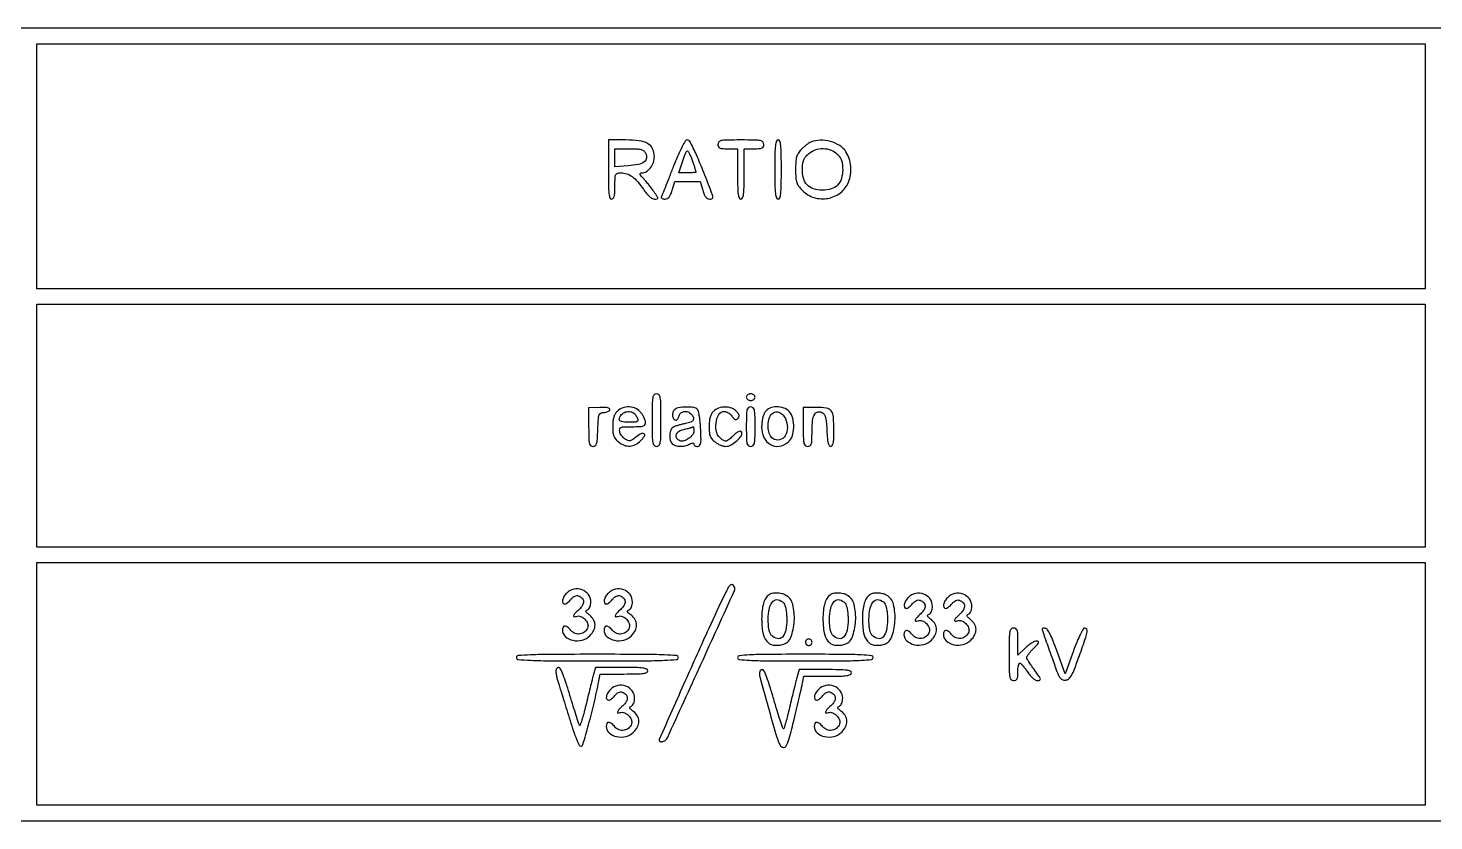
# Model space of a CAD drawing. Header units: millimetres. Extents: x 9982696 to 10277415, y 3207660 to 3335318.
# Drawn here: x 10019646.4 to 10019727.8, y 3333524 to 3333569.9 of the extents above; entities that cross this region are included whole.
import ezdxf

# ---------------------------------------------------------------- set-up
doc = ezdxf.new("R2010")
doc.units = ezdxf.units.MM
doc.header["$LTSCALE"] = 2

msp = doc.modelspace()

# ---------------------------------------------------------------- linework, layer by layer
for points in [[(10019533.689, 3333569.761, 0.198873), (10019533.525, 3333569.364, 0.000038), (10019533.523, 3333546.944, 0.000038), (10019533.525, 3333524.525, 0.198873), (10019533.689, 3333524.128, 0.198911), (10019534.091, 3333523.961, 0.000001), (10019671.731, 3333523.961, 0.000001), (10019809.371, 3333523.961, 0.198911), (10019809.773, 3333524.128, 0.198873), (10019809.937, 3333524.525, 0.000038), (10019809.939, 3333546.944, 0.000038), (10019809.937, 3333569.364, 0.198873), (10019809.773, 3333569.761, 0.198911), (10019809.371, 3333569.927, 0.000001), (10019671.731, 3333569.928, 0.000001), (10019534.091, 3333569.927, 0.198911)], [(10019679.98, 3333561.728, 0.003511), (10019679.986, 3333560.792, 0.024158), (10019680.015, 3333560.332, 0.054088), (10019680.069, 3333560.087, 0.32143), (10019680.17, 3333560.015, 0.222027), (10019680.262, 3333560.058, 0.113455), (10019680.321, 3333560.174, 0.050675), (10019680.352, 3333560.391, 0.010614), (10019680.36, 3333560.776, -0.006964), (10019680.367, 3333561.269, -0.101771), (10019680.407, 3333561.438, -0.233601), (10019680.502, 3333561.515, -0.054883), (10019680.713, 3333561.538, -0.083449), (10019681.048, 3333561.481, -0.075478), (10019681.359, 3333561.318, -0.057753), (10019681.671, 3333561.027, -0.025765), (10019682.014, 3333560.58, 0.023055), (10019682.194, 3333560.343, 0.039144), (10019682.368, 3333560.165, 0.0484), (10019682.527, 3333560.051, 0.132267), (10019682.659, 3333560.015, 0.036299), (10019682.809, 3333560.026, 0.390702), (10019682.845, 3333560.069, 0.129866), (10019682.816, 3333560.154, 0.005097), (10019682.633, 3333560.427, 0.010695), (10019682.501, 3333560.611, 0.006558), (10019682.339, 3333560.821, 0.006573), (10019682.172, 3333561.025, 0.011637), (10019682.029, 3333561.189, -0.01019), (10019681.862, 3333561.378, -0.101873), (10019681.812, 3333561.47, -0.377986), (10019681.834, 3333561.519, -0.105745), (10019681.923, 3333561.538, 0.143725), (10019682.182, 3333561.614, 0.086802), (10019682.419, 3333561.832, 0.078876), (10019682.587, 3333562.142, 0.084856), (10019682.644, 3333562.48, 0.11032), (10019682.545, 3333562.926, 0.153262), (10019682.27, 3333563.225, 0.100172), (10019681.772, 3333563.392, 0.030916), (10019680.978, 3333563.441), (10019679.98, 3333563.441)], [(10019683.723, 3333561.838, 0.000065), (10019683.477, 3333561.216, 0.000097), (10019683.263, 3333560.674, 0.000037), (10019683.078, 3333560.207, 0.002331), (10019683.046, 3333560.125, 0.24826), (10019683.051, 3333560.083, 0.12432), (10019683.093, 3333560.047, 0.076396), (10019683.167, 3333560.023, 0.041158), (10019683.263, 3333560.015, 0.111875), (10019683.394, 3333560.045, 0.111482), (10019683.499, 3333560.127, 0.073288), (10019683.588, 3333560.279, 0.024337), (10019683.675, 3333560.523), (10019683.827, 3333561.03), (10019684.563, 3333561.03), (10019685.299, 3333561.03), (10019685.451, 3333560.523, 0.024905), (10019685.536, 3333560.284, 0.069093), (10019685.625, 3333560.131, 0.104439), (10019685.728, 3333560.046, 0.122589), (10019685.851, 3333560.015, 0.050673), (10019685.964, 3333560.027, 0.183807), (10019686.024, 3333560.065, 0.193765), (10019686.042, 3333560.132, 0.056936), (10019686.016, 3333560.237, 0.006093), (10019685.513, 3333561.558, 0.012756), (10019685.083, 3333562.57, 0.007812), (10019684.717, 3333563.342, 0.285898), (10019684.557, 3333563.441, 0.256656), (10019684.437, 3333563.375, 0.02109), (10019684.253, 3333563.054, 0.019273), (10019684.022, 3333562.566, 0.006463)], [(10019686.325, 3333563.187, 0.102588), (10019686.352, 3333563.056, 0.188085), (10019686.428, 3333562.98, 0.090841), (10019686.581, 3333562.942, 0.013964), (10019686.896, 3333562.934), (10019687.467, 3333562.934), (10019687.467, 3333561.474, 0.004301), (10019687.473, 3333560.685, 0.028132), (10019687.503, 3333560.29, 0.065619), (10019687.558, 3333560.081, 0.303591), (10019687.657, 3333560.015, 0.303591), (10019687.756, 3333560.081, 0.065619), (10019687.811, 3333560.29, 0.028132), (10019687.841, 3333560.685, 0.004301), (10019687.847, 3333561.474), (10019687.847, 3333562.934), (10019688.418, 3333562.934, 0.013964), (10019688.733, 3333562.942, 0.090841), (10019688.886, 3333562.98, 0.188085), (10019688.962, 3333563.056, 0.102588), (10019688.989, 3333563.187, 0.193568), (10019688.934, 3333563.326, 0.15568), (10019688.791, 3333563.404, 0.043488), (10019688.478, 3333563.435, 0.003595), (10019687.657, 3333563.441, 0.003595), (10019686.836, 3333563.435, 0.043488), (10019686.523, 3333563.404, 0.15568), (10019686.38, 3333563.326, 0.193568)], [(10019689.624, 3333561.728, 0.003511), (10019689.631, 3333560.792, 0.024158), (10019689.659, 3333560.332, 0.054088), (10019689.714, 3333560.087, 0.32143), (10019689.814, 3333560.015, 0.32143), (10019689.915, 3333560.087, 0.054088), (10019689.969, 3333560.332, 0.024158), (10019689.998, 3333560.792, 0.003511), (10019690.005, 3333561.728, 0.003511), (10019689.998, 3333562.665, 0.024158), (10019689.969, 3333563.124, 0.054088), (10019689.915, 3333563.369, 0.32143), (10019689.814, 3333563.441, 0.32143), (10019689.714, 3333563.369, 0.054088), (10019689.659, 3333563.124, 0.024158), (10019689.631, 3333562.665, 0.003511)], [(10019691.718, 3333563.32, 0.04915), (10019691.598, 3333563.256, 0.018696), (10019691.445, 3333563.146, 0.018303), (10019691.287, 3333563.012, 0.021342), (10019691.147, 3333562.874, 0.045851), (10019690.98, 3333562.658, 0.074426), (10019690.887, 3333562.447, 0.053363), (10019690.842, 3333562.171, 0.013785), (10019690.83, 3333561.72, 0.013407), (10019690.842, 3333561.239, 0.066453), (10019690.893, 3333560.973, 0.085882), (10019691.005, 3333560.763, 0.030926), (10019691.23, 3333560.508, 0.123024), (10019691.908, 3333560.101, 0.119883), (10019692.705, 3333560.055, 0.12141), (10019693.426, 3333560.38, 0.12826), (10019693.896, 3333560.997, 0.065408), (10019694.013, 3333561.428, 0.054356), (10019694.025, 3333561.903, 0.054823), (10019693.935, 3333562.366, 0.069681), (10019693.75, 3333562.759, 0.109617), (10019693.385, 3333563.114, 0.071232), (10019692.845, 3333563.35, 0.069918), (10019692.247, 3333563.428, 0.095934)], [(10019682.145, 3333562.665, -0.161464), (10019682.192, 3333562.39, -0.204201), (10019682.058, 3333562.172, -0.105485), (10019681.709, 3333562.022, -0.030896), (10019681.126, 3333561.943), (10019680.36, 3333561.888), (10019680.36, 3333562.411), (10019680.36, 3333562.934), (10019681.181, 3333562.934, -0.010323), (10019681.639, 3333562.924, -0.057667), (10019681.881, 3333562.886, -0.109364), (10019682.032, 3333562.806, -0.093261)], [(10019684.853, 3333562.213, -0.00196), (10019684.931, 3333561.983, -0.002985), (10019684.996, 3333561.782, -0.001088), (10019685.051, 3333561.609, -0.076213), (10019685.056, 3333561.579, -0.382953), (10019685.041, 3333561.562, -0.006431), (10019684.91, 3333561.55, -0.012821), (10019684.75, 3333561.541, -0.007723), (10019684.56, 3333561.538), (10019684.064, 3333561.538), (10019684.267, 3333562.172, -0.012149), (10019684.351, 3333562.415, -0.01884), (10019684.437, 3333562.62, -0.013661), (10019684.516, 3333562.78, -0.277485), (10019684.56, 3333562.807, -0.269453), (10019684.605, 3333562.781, -0.01487), (10019684.684, 3333562.632, -0.019711), (10019684.769, 3333562.441, -0.012821)], [(10019693.246, 3333562.622, -0.045944), (10019693.398, 3333562.44, -0.066727), (10019693.492, 3333562.254, -0.0579), (10019693.542, 3333562.03, -0.02598), (10019693.558, 3333561.728, -0.071565), (10019693.483, 3333561.205, -0.122589), (10019693.261, 3333560.826, -0.124644), (10019692.891, 3333560.6, -0.075413), (10019692.38, 3333560.523, -0.078935), (10019691.872, 3333560.603, -0.126641), (10019691.504, 3333560.838, -0.12268), (10019691.288, 3333561.227, -0.071451), (10019691.223, 3333561.76, -0.02538), (10019691.245, 3333562.07, -0.06559), (10019691.302, 3333562.286, -0.075721), (10019691.406, 3333562.461, -0.043245), (10019691.579, 3333562.638, -0.093602), (10019691.973, 3333562.866, -0.086898), (10019692.435, 3333562.942, -0.08907), (10019692.884, 3333562.857, -0.105484)], [(10019682.518, 3333547.198, 0.002988), (10019682.523, 3333546.25, 0.038318), (10019682.555, 3333545.897, 0.142907), (10019682.632, 3333545.738, 0.212584), (10019682.771, 3333545.675, 0.212584), (10019682.911, 3333545.738, 0.142907), (10019682.988, 3333545.897, 0.038318), (10019683.019, 3333546.25, 0.002988), (10019683.025, 3333547.198, 0.002988), (10019683.019, 3333548.146, 0.038318), (10019682.988, 3333548.499, 0.142907), (10019682.911, 3333548.659, 0.212584), (10019682.771, 3333548.721, 0.212584), (10019682.632, 3333548.659, 0.142907), (10019682.555, 3333548.499, 0.038318), (10019682.523, 3333548.146, 0.002988)], [(10019687.974, 3333548.531, 0.130775), (10019687.994, 3333548.457, 0.10214), (10019688.048, 3333548.396, 0.08892), (10019688.13, 3333548.354, 0.072314), (10019688.228, 3333548.34, 0.072314), (10019688.326, 3333548.354, 0.08892), (10019688.408, 3333548.396, 0.10214), (10019688.462, 3333548.457, 0.130775), (10019688.482, 3333548.531, 0.130775), (10019688.462, 3333548.604, 0.10214), (10019688.408, 3333548.665, 0.08892), (10019688.326, 3333548.707, 0.072314), (10019688.228, 3333548.721, 0.072314), (10019688.13, 3333548.707, 0.08892), (10019688.048, 3333548.665, 0.10214), (10019687.994, 3333548.604, 0.130775)], [(10019678.837, 3333546.796, 0.004706), (10019678.844, 3333546.122, 0.04989), (10019678.876, 3333545.85, 0.163843), (10019678.952, 3333545.724, 0.177576), (10019679.086, 3333545.675, 0.164207), (10019679.219, 3333545.72, 0.160667), (10019679.3, 3333545.837, 0.055115), (10019679.343, 3333546.085, 0.006162), (10019679.371, 3333546.659, -0.005226), (10019679.401, 3333547.281, -0.069519), (10019679.446, 3333547.505, -0.207679), (10019679.54, 3333547.607, -0.101995), (10019679.716, 3333547.645, 0.045113), (10019679.837, 3333547.657, 0.053081), (10019679.948, 3333547.691, 0.061317), (10019680.032, 3333547.739, 0.151821), (10019680.073, 3333547.797, 0.326328), (10019680.053, 3333547.861, 0.102421), (10019679.955, 3333547.906, 0.047632), (10019679.769, 3333547.929, 0.013737), (10019679.48, 3333547.931), (10019678.837, 3333547.916)], [(10019680.487, 3333547.706, 0.065724), (10019680.369, 3333547.552, 0.060528), (10019680.291, 3333547.368, 0.047963), (10019680.247, 3333547.134, 0.022344), (10019680.233, 3333546.827, 0.02011), (10019680.247, 3333546.484, 0.070008), (10019680.295, 3333546.269, 0.089449), (10019680.394, 3333546.104, 0.046892), (10019680.568, 3333545.938, 0.070259), (10019680.902, 3333545.744, 0.111823), (10019681.228, 3333545.69, 0.111813), (10019681.544, 3333545.782, 0.070239), (10019681.853, 3333546.015, 0.04721), (10019682.07, 3333546.276, 0.436502), (10019682.04, 3333546.404, 0.266157), (10019681.863, 3333546.404, 0.036821), (10019681.547, 3333546.191, -0.021689), (10019681.349, 3333546.048, -0.108057), (10019681.221, 3333545.999, -0.139112), (10019681.102, 3333546.015, -0.045032), (10019680.943, 3333546.1, -0.055261), (10019680.838, 3333546.187, -0.041314), (10019680.744, 3333546.303, -0.042184), (10019680.672, 3333546.43, -0.071106), (10019680.637, 3333546.546, -0.104606), (10019680.646, 3333546.696, -0.241233), (10019680.72, 3333546.776, -0.082087), (10019680.898, 3333546.811, -0.006994), (10019681.367, 3333546.817, 0.008733), (10019681.8, 3333546.825, 0.065896), (10019682.002, 3333546.859, 0.172102), (10019682.1, 3333546.931, 0.148817), (10019682.137, 3333547.054, 0.078685), (10019682.119, 3333547.168, 0.029388), (10019682.06, 3333547.319, 0.028242), (10019681.975, 3333547.48, 0.030501), (10019681.874, 3333547.625, 0.112063), (10019681.579, 3333547.864, 0.100298), (10019681.199, 3333547.964, 0.100173), (10019680.808, 3333547.909, 0.111476)], [(10019683.788, 3333547.771, 0.120295), (10019683.708, 3333547.606, 0.099875), (10019683.705, 3333547.41, 0.12137), (10019683.775, 3333547.256, 0.229755), (10019683.895, 3333547.198, 0.177388), (10019683.944, 3333547.216, 0.061393), (10019683.996, 3333547.273, 0.05167), (10019684.043, 3333547.355, 0.040275), (10019684.077, 3333547.452, -0.156788), (10019684.181, 3333547.615, -0.138056), (10019684.366, 3333547.697, -0.122623), (10019684.584, 3333547.675, -0.11083), (10019684.776, 3333547.553, -0.090674), (10019684.907, 3333547.364, -0.242145), (10019684.899, 3333547.205, -0.171579), (10019684.752, 3333547.08, -0.046511), (10019684.453, 3333546.997, 0.013292), (10019684.254, 3333546.955, 0.012017), (10019684.051, 3333546.902, 0.012136), (10019683.872, 3333546.846, 0.03708), (10019683.755, 3333546.796, 0.17695), (10019683.605, 3333546.634, 0.0806), (10019683.538, 3333546.349, 0.077688), (10019683.563, 3333546.045, 0.137659), (10019683.685, 3333545.828, 0.127405), (10019683.867, 3333545.721, 0.064479), (10019684.131, 3333545.681, 0.059891), (10019684.421, 3333545.71, 0.068374), (10019684.683, 3333545.807, -0.024465), (10019684.795, 3333545.86, -0.098707), (10019684.869, 3333545.875, -0.223915), (10019684.911, 3333545.855, -0.174147), (10019684.929, 3333545.807, 0.165298), (10019684.946, 3333545.757, 0.095381), (10019684.994, 3333545.714, 0.076451), (10019685.066, 3333545.685, 0.057216), (10019685.151, 3333545.675, 0.197021), (10019685.265, 3333545.722, 0.154623), (10019685.328, 3333545.841, 0.050239), (10019685.348, 3333546.091, 0.005749), (10019685.33, 3333546.658, 0.011678), (10019685.304, 3333547.047, 0.015294), (10019685.261, 3333547.4, 0.01282), (10019685.21, 3333547.689, 0.122952), (10019685.156, 3333547.801, 0.185694), (10019684.928, 3333547.929, 0.041642), (10019684.475, 3333547.957, 0.0419), (10019684.021, 3333547.909, 0.173862)], [(10019686.071, 3333547.706, 0.065724), (10019685.953, 3333547.552, 0.060528), (10019685.874, 3333547.368, 0.047963), (10019685.831, 3333547.134, 0.022344), (10019685.817, 3333546.827, 0.02011), (10019685.831, 3333546.484, 0.070008), (10019685.879, 3333546.269, 0.089449), (10019685.978, 3333546.104, 0.046892), (10019686.151, 3333545.938, 0.03844), (10019686.302, 3333545.838, 0.030776), (10019686.477, 3333545.753, 0.031716), (10019686.65, 3333545.694, 0.065831), (10019686.792, 3333545.675, 0.127431), (10019687.05, 3333545.742, 0.04401), (10019687.371, 3333545.96, 0.042985), (10019687.642, 3333546.222, 0.180948), (10019687.72, 3333546.431, 0.236955), (10019687.671, 3333546.53, 0.247639), (10019687.564, 3333546.546, 0.088102), (10019687.384, 3333546.447, 0.025759), (10019687.149, 3333546.235, -0.01794), (10019686.948, 3333546.048, -0.120841), (10019686.828, 3333545.986, -0.16442), (10019686.711, 3333545.997, -0.041116), (10019686.541, 3333546.091, -0.17779), (10019686.269, 3333546.459, -0.096089), (10019686.217, 3333547.028, -0.109516), (10019686.38, 3333547.522, -0.264595), (10019686.703, 3333547.706, -0.093919), (10019686.81, 3333547.685, -0.048605), (10019686.931, 3333547.623, -0.045958), (10019687.048, 3333547.533, -0.051856), (10019687.141, 3333547.425, 0.028025), (10019687.246, 3333547.292, 0.122952), (10019687.328, 3333547.236, 0.196723), (10019687.404, 3333547.238, 0.091956), (10019687.488, 3333547.295, 0.090475), (10019687.548, 3333547.382, 0.15703), (10019687.558, 3333547.468, 0.105818), (10019687.514, 3333547.568, 0.028835), (10019687.406, 3333547.703, 0.122549), (10019687.125, 3333547.891, 0.08652), (10019686.75, 3333547.957, 0.085147), (10019686.368, 3333547.893, 0.112439)], [(10019687.974, 3333546.817, 0.004487), (10019687.98, 3333546.124, 0.050222), (10019688.013, 3333545.85, 0.168559), (10019688.09, 3333545.724, 0.17273), (10019688.228, 3333545.675, 0.17273), (10019688.366, 3333545.724, 0.168559), (10019688.443, 3333545.85, 0.050222), (10019688.476, 3333546.124, 0.004487), (10019688.482, 3333546.817, 0.004487), (10019688.476, 3333547.511, 0.050222), (10019688.443, 3333547.785, 0.168559), (10019688.366, 3333547.91, 0.17273), (10019688.228, 3333547.959, 0.17273), (10019688.09, 3333547.91, 0.168559), (10019688.013, 3333547.785, 0.050222), (10019687.98, 3333547.511, 0.004487)], [(10019689.06, 3333547.677, 0.069208), (10019688.984, 3333547.528, 0.027605), (10019688.92, 3333547.307, 0.02658), (10019688.877, 3333547.056, 0.029492), (10019688.863, 3333546.811, 0.10657), (10019688.996, 3333546.191, 0.1564), (10019689.367, 3333545.781, 0.172042), (10019689.879, 3333545.685, 0.131935), (10019690.403, 3333545.918, 0.14708), (10019690.63, 3333546.251, 0.068462), (10019690.719, 3333546.771, 0.067409), (10019690.664, 3333547.308, 0.125381), (10019690.461, 3333547.692, 0.124051), (10019690.149, 3333547.9, 0.088278), (10019689.733, 3333547.97, 0.091274), (10019689.332, 3333547.891, 0.147315)], [(10019691.274, 3333546.799, 0.004593), (10019691.28, 3333546.118, 0.050964), (10019691.313, 3333545.848, 0.169746), (10019691.39, 3333545.724, 0.170672), (10019691.527, 3333545.675, 0.140474), (10019691.663, 3333545.714, 0.184439), (10019691.74, 3333545.816, 0.064066), (10019691.774, 3333546.034, 0.006771), (10019691.781, 3333546.548, -0.027423), (10019691.815, 3333547.171, -0.102724), (10019691.936, 3333547.542, -0.231243), (10019692.135, 3333547.677, -0.177741), (10019692.395, 3333547.622, -0.134651), (10019692.498, 3333547.509, -0.059981), (10019692.568, 3333547.319, -0.037252), (10019692.615, 3333547.029, -0.011202), (10019692.643, 3333546.582, 0.009151), (10019692.67, 3333546.131, 0.040645), (10019692.712, 3333545.869, 0.08391), (10019692.775, 3333545.725, 0.25421), (10019692.865, 3333545.675, 0.252923), (10019692.955, 3333545.724, 0.094439), (10019693.012, 3333545.861, 0.04226), (10019693.042, 3333546.116, 0.008577), (10019693.05, 3333546.572, 0.017912), (10019693.021, 3333547.384, 0.143228), (10019692.892, 3333547.732, 0.198731), (10019692.616, 3333547.896, 0.039919), (10019692.034, 3333547.934), (10019691.274, 3333547.924)], [(10019681.448, 3333547.609, -0.062485), (10019681.506, 3333547.557, -0.02892), (10019681.568, 3333547.477, -0.028095), (10019681.625, 3333547.385, -0.034842), (10019681.666, 3333547.293, -0.113427), (10019681.681, 3333547.179, -0.266876), (10019681.633, 3333547.111, -0.096645), (10019681.497, 3333547.078, -0.010977), (10019681.181, 3333547.071, -0.018723), (10019680.929, 3333547.081, -0.052103), (10019680.755, 3333547.112, -0.08899), (10019680.65, 3333547.164, -0.237487), (10019680.614, 3333547.236, -0.163521), (10019680.694, 3333547.473, -0.126297), (10019680.909, 3333547.644, -0.119283), (10019681.19, 3333547.696, -0.137213)], [(10019690.235, 3333547.289, -0.110591), (10019690.355, 3333546.762, -0.141153), (10019690.221, 3333546.284, -0.202297), (10019689.898, 3333546.056, -0.209919), (10019689.517, 3333546.133, -0.142725), (10019689.335, 3333546.359, -0.072572), (10019689.245, 3333546.715, -0.067353), (10019689.258, 3333547.114, -0.081512), (10019689.379, 3333547.468, -0.15486), (10019689.559, 3333547.643, -0.169398), (10019689.799, 3333547.674, -0.137405), (10019690.046, 3333547.546, -0.093389)], [(10019684.929, 3333546.567, -0.163242), (10019684.853, 3333546.342, -0.078698), (10019684.632, 3333546.129, -0.078937), (10019684.356, 3333545.995, -0.166696), (10019684.122, 3333546.003, -0.157212), (10019683.951, 3333546.141, -0.202607), (10019683.915, 3333546.337, -0.169947), (10019684.033, 3333546.525, -0.115866), (10019684.262, 3333546.636, 0.003509), (10019684.405, 3333546.668, 0.00363), (10019684.546, 3333546.703, 0.003504), (10019684.668, 3333546.734, 0.015583), (10019684.738, 3333546.755, -0.000365), (10019684.789, 3333546.772, -0.000436), (10019684.837, 3333546.788, -0.000376), (10019684.878, 3333546.801, -0.002847), (10019684.897, 3333546.807, -0.44555), (10019684.909, 3333546.8, -0.017282), (10019684.919, 3333546.741, -0.020851), (10019684.926, 3333546.662, -0.011894)], [(10019677.568, 3333537.173, 0.059254), (10019677.405, 3333536.965, 0.092405), (10019677.324, 3333536.753, 0.167246), (10019677.347, 3333536.603, 0.278922), (10019677.453, 3333536.538, 0.129796), (10019677.521, 3333536.556, 0.033692), (10019677.616, 3333536.619, 0.03194), (10019677.718, 3333536.708, 0.027859), (10019677.814, 3333536.813, -0.045125), (10019677.922, 3333536.925, -0.073202), (10019678.034, 3333536.996, -0.08885), (10019678.144, 3333537.023, -0.107768), (10019678.25, 3333537.007, -0.107897), (10019678.456, 3333536.871, -0.185564), (10019678.537, 3333536.684, -0.15086), (10019678.478, 3333536.461, -0.066352), (10019678.281, 3333536.224, 0.016838), (10019678.051, 3333535.996, 0.101442), (10019677.964, 3333535.854, 0.504775), (10019677.999, 3333535.799, 0.10514), (10019678.133, 3333535.821, -0.188444), (10019678.367, 3333535.819, -0.103112), (10019678.61, 3333535.659, -0.100858), (10019678.773, 3333535.411, -0.173313), (10019678.782, 3333535.167, -0.1412), (10019678.62, 3333534.925, -0.132927), (10019678.351, 3333534.799, -0.131281), (10019678.053, 3333534.825, -0.136277), (10019677.812, 3333534.997, 0.044836), (10019677.62, 3333535.195, 0.166014), (10019677.46, 3333535.259, 0.300692), (10019677.355, 3333535.197, 0.114317), (10019677.315, 3333535.023, 0.213713), (10019677.481, 3333534.651, 0.131779), (10019677.917, 3333534.431, 0.112511), (10019678.463, 3333534.442, 0.136274), (10019678.907, 3333534.693, 0.077888), (10019679.131, 3333535, 0.120388), (10019679.207, 3333535.318, 0.128974), (10019679.126, 3333535.62, 0.096913), (10019678.901, 3333535.881, -0.015936), (10019678.742, 3333536.014, -0.116938), (10019678.686, 3333536.095, -0.297094), (10019678.698, 3333536.154, -0.106433), (10019678.774, 3333536.204, 0.135549), (10019678.849, 3333536.259, 0.066568), (10019678.911, 3333536.363, 0.056353), (10019678.951, 3333536.5, 0.043633), (10019678.964, 3333536.654, 0.15918), (10019678.825, 3333537.082, 0.146931), (10019678.455, 3333537.361, 0.141611), (10019677.982, 3333537.397, 0.145648)], [(10019679.98, 3333537.173, 0.059254), (10019679.816, 3333536.965, 0.092405), (10019679.735, 3333536.753, 0.167246), (10019679.758, 3333536.603, 0.278922), (10019679.864, 3333536.538, 0.129796), (10019679.932, 3333536.556, 0.033692), (10019680.027, 3333536.619, 0.03194), (10019680.13, 3333536.708, 0.027859), (10019680.225, 3333536.813, -0.045125), (10019680.333, 3333536.925, -0.073202), (10019680.445, 3333536.996, -0.08885), (10019680.556, 3333537.023, -0.107768), (10019680.661, 3333537.007, -0.107897), (10019680.867, 3333536.871, -0.185564), (10019680.948, 3333536.684, -0.15086), (10019680.889, 3333536.461, -0.066352), (10019680.692, 3333536.224, 0.016838), (10019680.463, 3333535.996, 0.101442), (10019680.375, 3333535.854, 0.504775), (10019680.411, 3333535.799, 0.10514), (10019680.544, 3333535.821, -0.188444), (10019680.779, 3333535.819, -0.103112), (10019681.022, 3333535.659, -0.100858), (10019681.184, 3333535.411, -0.173313), (10019681.193, 3333535.167, -0.1412), (10019681.032, 3333534.925, -0.132927), (10019680.763, 3333534.799, -0.131281), (10019680.464, 3333534.825, -0.136277), (10019680.223, 3333534.997, 0.044836), (10019680.031, 3333535.195, 0.166014), (10019679.871, 3333535.259, 0.300692), (10019679.766, 3333535.197, 0.114317), (10019679.726, 3333535.023, 0.213713), (10019679.892, 3333534.651, 0.131779), (10019680.328, 3333534.431, 0.112511), (10019680.874, 3333534.442, 0.136274), (10019681.318, 3333534.693, 0.077888), (10019681.542, 3333535, 0.120388), (10019681.618, 3333535.318, 0.128974), (10019681.537, 3333535.62, 0.096913), (10019681.312, 3333535.881, -0.015936), (10019681.154, 3333536.014, -0.116938), (10019681.097, 3333536.095, -0.297094), (10019681.11, 3333536.154, -0.106433), (10019681.185, 3333536.204, 0.135549), (10019681.261, 3333536.259, 0.066568), (10019681.322, 3333536.363, 0.056353), (10019681.362, 3333536.5, 0.043633), (10019681.375, 3333536.654, 0.15918), (10019681.236, 3333537.082, 0.146931), (10019680.866, 3333537.361, 0.141611), (10019680.393, 3333537.397, 0.145648)], [(10019686.748, 3333537.141, 0.006174), (10019685.798, 3333535.116, 0.001967), (10019684.432, 3333532.079, 0.000128), (10019682.923, 3333528.685, 0.310306), (10019682.941, 3333528.585, 0.128294), (10019682.981, 3333528.562, 0.058871), (10019683.041, 3333528.552, 0.052736), (10019683.11, 3333528.557, 0.049568), (10019683.178, 3333528.576, 0.19549), (10019683.4, 3333528.784, 0.000431), (10019685.343, 3333533.037, 0.000363), (10019687.289, 3333537.314, 0.249999), (10019687.274, 3333537.558, 0.14934), (10019687.167, 3333537.651, 0.280754), (10019687.058, 3333537.638, 0.097205), (10019686.929, 3333537.487, 0.015349)], [(10019689.294, 3333537.076, 0.110049), (10019689.106, 3333536.88, 0.061823), (10019688.971, 3333536.577, 0.048132), (10019688.889, 3333536.172, 0.026075), (10019688.863, 3333535.664, 0.042303), (10019688.93, 3333534.867, 0.129942), (10019689.153, 3333534.378, 0.183177), (10019689.534, 3333534.158, 0.101861), (10019690.076, 3333534.182, 0.243252), (10019690.546, 3333534.596, 0.077347), (10019690.753, 3333535.537, 0.075493), (10019690.665, 3333536.518, 0.213051), (10019690.253, 3333537.049, 0.069694), (10019690.024, 3333537.133, 0.046241), (10019689.746, 3333537.167, 0.047239), (10019689.48, 3333537.149, 0.107449)], [(10019690.146, 3333536.585, -0.100058), (10019690.215, 3333536.456, -0.027959), (10019690.269, 3333536.232, -0.025823), (10019690.306, 3333535.955, -0.019689), (10019690.318, 3333535.65, -0.046399), (10019690.258, 3333535.006, -0.141615), (10019690.062, 3333534.618, -0.263218), (10019689.776, 3333534.527, -0.14564), (10019689.443, 3333534.707, -0.098583), (10019689.354, 3333534.841, -0.046), (10019689.292, 3333535.04, -0.035132), (10019689.255, 3333535.306, -0.017), (10019689.243, 3333535.65, -0.053553), (10019689.312, 3333536.288, -0.139327), (10019689.528, 3333536.692, -0.262758), (10019689.827, 3333536.781, -0.164797)], [(10019692.847, 3333537.076, 0.110049), (10019692.66, 3333536.88, 0.061823), (10019692.525, 3333536.577, 0.048132), (10019692.442, 3333536.172, 0.026075), (10019692.416, 3333535.664, 0.042303), (10019692.483, 3333534.867, 0.129942), (10019692.706, 3333534.378, 0.183177), (10019693.087, 3333534.158, 0.101861), (10019693.63, 3333534.182, 0.243252), (10019694.1, 3333534.596, 0.077347), (10019694.306, 3333535.537, 0.075493), (10019694.219, 3333536.518, 0.213051), (10019693.807, 3333537.049, 0.069694), (10019693.578, 3333537.133, 0.046241), (10019693.299, 3333537.167, 0.047239), (10019693.033, 3333537.149, 0.107449)], [(10019693.699, 3333536.585, -0.100058), (10019693.768, 3333536.456, -0.027959), (10019693.823, 3333536.232, -0.025823), (10019693.859, 3333535.955, -0.019689), (10019693.871, 3333535.65, -0.046399), (10019693.811, 3333535.006, -0.141615), (10019693.615, 3333534.618, -0.263218), (10019693.329, 3333534.527, -0.14564), (10019692.996, 3333534.707, -0.098583), (10019692.907, 3333534.841, -0.046), (10019692.845, 3333535.04, -0.035132), (10019692.808, 3333535.306, -0.017), (10019692.796, 3333535.65, -0.053553), (10019692.865, 3333536.288, -0.139327), (10019693.081, 3333536.692, -0.262758), (10019693.38, 3333536.781, -0.164797)], [(10019695.131, 3333537.076, 0.110049), (10019694.944, 3333536.88, 0.061823), (10019694.809, 3333536.577, 0.048132), (10019694.726, 3333536.172, 0.026075), (10019694.7, 3333535.664, 0.042303), (10019694.768, 3333534.867, 0.129942), (10019694.99, 3333534.378, 0.183177), (10019695.371, 3333534.158, 0.101861), (10019695.914, 3333534.182, 0.243252), (10019696.384, 3333534.596, 0.077347), (10019696.59, 3333535.537, 0.075493), (10019696.503, 3333536.518, 0.213051), (10019696.091, 3333537.049, 0.069694), (10019695.862, 3333537.133, 0.046241), (10019695.583, 3333537.167, 0.047239), (10019695.318, 3333537.149, 0.107449)], [(10019695.983, 3333536.585, -0.100058), (10019696.052, 3333536.456, -0.027959), (10019696.107, 3333536.232, -0.025823), (10019696.143, 3333535.955, -0.019689), (10019696.155, 3333535.65, -0.046399), (10019696.095, 3333535.006, -0.141615), (10019695.9, 3333534.618, -0.263218), (10019695.613, 3333534.527, -0.14564), (10019695.28, 3333534.707, -0.098583), (10019695.191, 3333534.841, -0.046), (10019695.129, 3333535.04, -0.035132), (10019695.092, 3333535.306, -0.017), (10019695.081, 3333535.65, -0.053553), (10019695.149, 3333536.288, -0.139327), (10019695.365, 3333536.692, -0.262758), (10019695.664, 3333536.781, -0.164797)], [(10019697.365, 3333536.919, 0.059254), (10019697.201, 3333536.711, 0.092405), (10019697.12, 3333536.499, 0.167246), (10019697.143, 3333536.349, 0.278922), (10019697.249, 3333536.285, 0.129796), (10019697.317, 3333536.303, 0.033692), (10019697.412, 3333536.365, 0.03194), (10019697.515, 3333536.454, 0.027859), (10019697.61, 3333536.56, -0.045125), (10019697.719, 3333536.671, -0.073202), (10019697.83, 3333536.742, -0.08885), (10019697.941, 3333536.769, -0.107768), (10019698.046, 3333536.753, -0.107897), (10019698.253, 3333536.617, -0.185564), (10019698.333, 3333536.43, -0.15086), (10019698.274, 3333536.208, -0.066352), (10019698.078, 3333535.97, 0.016838), (10019697.848, 3333535.742, 0.101442), (10019697.76, 3333535.6, 0.504775), (10019697.796, 3333535.546, 0.10514), (10019697.93, 3333535.567, -0.188444), (10019698.164, 3333535.565, -0.103112), (10019698.407, 3333535.405, -0.100858), (10019698.569, 3333535.157, -0.173313), (10019698.578, 3333534.913, -0.1412), (10019698.417, 3333534.671, -0.132927), (10019698.148, 3333534.545, -0.131281), (10019697.849, 3333534.571, -0.136277), (10019697.609, 3333534.743, 0.044836), (10019697.416, 3333534.941, 0.166014), (10019697.257, 3333535.005, 0.300692), (10019697.151, 3333534.943, 0.114317), (10019697.111, 3333534.769, 0.213713), (10019697.278, 3333534.397, 0.131779), (10019697.714, 3333534.177, 0.112511), (10019698.259, 3333534.188, 0.136274), (10019698.703, 3333534.439, 0.077888), (10019698.927, 3333534.746, 0.120388), (10019699.003, 3333535.064, 0.128974), (10019698.923, 3333535.366, 0.096913), (10019698.697, 3333535.627, -0.015936), (10019698.539, 3333535.761, -0.116938), (10019698.483, 3333535.841, -0.297094), (10019698.495, 3333535.901, -0.106433), (10019698.571, 3333535.95, 0.135549), (10019698.646, 3333536.006, 0.066568), (10019698.707, 3333536.109, 0.056353), (10019698.747, 3333536.246, 0.043633), (10019698.761, 3333536.4, 0.15918), (10019698.621, 3333536.828, 0.146931), (10019698.252, 3333537.108, 0.141611), (10019697.778, 3333537.143, 0.145648)], [(10019699.649, 3333536.919, 0.059254), (10019699.485, 3333536.711, 0.092405), (10019699.405, 3333536.499, 0.167246), (10019699.427, 3333536.349, 0.278922), (10019699.534, 3333536.285, 0.129796), (10019699.601, 3333536.303, 0.033692), (10019699.697, 3333536.365, 0.03194), (10019699.799, 3333536.454, 0.027859), (10019699.894, 3333536.56, -0.045125), (10019700.003, 3333536.671, -0.073202), (10019700.115, 3333536.742, -0.08885), (10019700.225, 3333536.769, -0.107768), (10019700.33, 3333536.753, -0.107897), (10019700.537, 3333536.617, -0.185564), (10019700.617, 3333536.43, -0.15086), (10019700.558, 3333536.208, -0.066352), (10019700.362, 3333535.97, 0.016838), (10019700.132, 3333535.742, 0.101442), (10019700.044, 3333535.6, 0.504775), (10019700.08, 3333535.546, 0.10514), (10019700.214, 3333535.567, -0.188444), (10019700.448, 3333535.565, -0.103112), (10019700.691, 3333535.405, -0.100858), (10019700.854, 3333535.157, -0.173313), (10019700.862, 3333534.913, -0.1412), (10019700.701, 3333534.671, -0.132927), (10019700.432, 3333534.545, -0.131281), (10019700.134, 3333534.571, -0.136277), (10019699.893, 3333534.743, 0.044836), (10019699.7, 3333534.941, 0.166014), (10019699.541, 3333535.005, 0.300692), (10019699.436, 3333534.943, 0.114317), (10019699.395, 3333534.769, 0.213713), (10019699.562, 3333534.397, 0.131779), (10019699.998, 3333534.177, 0.112511), (10019700.543, 3333534.188, 0.136274), (10019700.987, 3333534.439, 0.077888), (10019701.211, 3333534.746, 0.120388), (10019701.287, 3333535.064, 0.128974), (10019701.207, 3333535.366, 0.096913), (10019700.982, 3333535.627, -0.015936), (10019700.823, 3333535.761, -0.116938), (10019700.767, 3333535.841, -0.297094), (10019700.779, 3333535.901, -0.106433), (10019700.855, 3333535.95, 0.135549), (10019700.93, 3333536.006, 0.066568), (10019700.991, 3333536.109, 0.056353), (10019701.031, 3333536.246, 0.043633), (10019701.045, 3333536.4, 0.15918), (10019700.905, 3333536.828, 0.146931), (10019700.536, 3333537.108, 0.141611), (10019700.062, 3333537.143, 0.145648)], [(10019703.202, 3333533.62, 0.002988), (10019703.208, 3333532.672, 0.038318), (10019703.239, 3333532.319, 0.142907), (10019703.316, 3333532.159, 0.212584), (10019703.456, 3333532.097, 0.094959), (10019703.586, 3333532.122, 0.184152), (10019703.662, 3333532.192, 0.098846), (10019703.7, 3333532.332, 0.017388), (10019703.71, 3333532.605, -0.020427), (10019703.718, 3333532.799, -0.032957), (10019703.742, 3333532.963, -0.035616), (10019703.777, 3333533.082, -0.313427), (10019703.82, 3333533.112, -0.19856), (10019703.879, 3333533.088, -0.016481), (10019703.996, 3333532.963, -0.020014), (10019704.129, 3333532.799, -0.014048), (10019704.266, 3333532.605, 0.02662), (10019704.425, 3333532.39, 0.044159), (10019704.583, 3333532.231, 0.054889), (10019704.732, 3333532.13, 0.121564), (10019704.865, 3333532.097, 0.11612), (10019704.984, 3333532.125, 0.367587), (10019705.014, 3333532.195, 0.077994), (10019704.942, 3333532.341, 0.005311), (10019704.672, 3333532.717, -0.007432), (10019704.498, 3333532.962, -0.010559), (10019704.351, 3333533.185, -0.006886), (10019704.235, 3333533.375, -0.134228), (10019704.217, 3333533.44, -0.153787), (10019704.237, 3333533.501, -0.012474), (10019704.337, 3333533.637, -0.015866), (10019704.468, 3333533.795, -0.011516), (10019704.623, 3333533.963, 0.007903), (10019704.843, 3333534.197, 0.09107), (10019704.91, 3333534.304, 0.397784), (10019704.888, 3333534.359, 0.108247), (10019704.788, 3333534.381, 0.108742), (10019704.667, 3333534.355, 0.029554), (10019704.495, 3333534.262, 0.028438), (10019704.306, 3333534.131, 0.026158), (10019704.128, 3333533.976), (10019703.71, 3333533.57), (10019703.71, 3333534.356, 0.008017), (10019703.703, 3333534.813, 0.070154), (10019703.668, 3333535.013, 0.187903), (10019703.591, 3333535.107, 0.129625), (10019703.456, 3333535.143, 0.212584), (10019703.316, 3333535.08, 0.142907), (10019703.239, 3333534.921, 0.038318), (10019703.208, 3333534.567, 0.002988)], [(10019705.13, 3333534.997, -0.000822), (10019705.172, 3333534.878, -0.000038), (10019705.315, 3333534.473, -0.000063), (10019705.485, 3333533.992, -0.000045), (10019705.675, 3333533.455, 0.004272), (10019705.978, 3333532.621, 0.045621), (10019706.133, 3333532.297, 0.137433), (10019706.28, 3333532.157, 0.153074), (10019706.472, 3333532.122, 0.144936), (10019706.66, 3333532.204, 0.089813), (10019706.815, 3333532.39, 0.038008), (10019706.987, 3333532.757, 0.005268), (10019707.278, 3333533.546, 0.001973), (10019707.643, 3333534.585, 0.034821), (10019707.736, 3333534.929, 0.189261), (10019707.709, 3333535.078, 0.259955), (10019707.592, 3333535.143, 0.266042), (10019707.494, 3333535.086, 0.017444), (10019707.333, 3333534.788, 0.019388), (10019707.145, 3333534.37, 0.008886), (10019706.932, 3333533.812), (10019706.449, 3333532.482), (10019705.988, 3333533.78, 0.00813), (10019705.761, 3333534.388, 0.025241), (10019705.581, 3333534.787, 0.034852), (10019705.428, 3333535.039, 0.193485), (10019705.298, 3333535.124, 0.048501), (10019705.202, 3333535.133, 0.162897), (10019705.143, 3333535.113, 0.225503), (10019705.119, 3333535.067, 0.095129)], [(10019691.401, 3333534.318, 0.099038), (10019691.415, 3333534.245, 0.097945), (10019691.456, 3333534.183, 0.097945), (10019691.518, 3333534.142, 0.099038), (10019691.591, 3333534.127, 0.099038), (10019691.664, 3333534.142, 0.097945), (10019691.725, 3333534.183, 0.097945), (10019691.767, 3333534.245, 0.099038), (10019691.781, 3333534.318, 0.099038), (10019691.767, 3333534.39, 0.097945), (10019691.725, 3333534.452, 0.097945), (10019691.664, 3333534.494, 0.099038), (10019691.591, 3333534.508, 0.099038), (10019691.518, 3333534.494, 0.097945), (10019691.456, 3333534.452, 0.097945), (10019691.415, 3333534.39, 0.099038)], [(10019674.65, 3333533.429, 0.389565), (10019674.753, 3333533.317, 0.011091), (10019675.464, 3333533.272, 0.00904), (10019676.676, 3333533.245, 0.00109), (10019679.345, 3333533.239, 0.00109), (10019682.015, 3333533.245, 0.00904), (10019683.226, 3333533.272, 0.011091), (10019683.937, 3333533.317, 0.389565), (10019684.04, 3333533.429, 0.389565), (10019683.937, 3333533.542, 0.011091), (10019683.226, 3333533.587, 0.00904), (10019682.015, 3333533.614, 0.00109), (10019679.345, 3333533.62, 0.00109), (10019676.676, 3333533.614, 0.00904), (10019675.464, 3333533.587, 0.011091), (10019674.753, 3333533.542, 0.389565)], [(10019687.467, 3333533.429, 0.382656), (10019687.566, 3333533.319, 0.015147), (10019688.154, 3333533.272, 0.010762), (10019689.174, 3333533.245, 0.001325), (10019691.401, 3333533.239, 0.001325), (10019693.628, 3333533.245, 0.010762), (10019694.647, 3333533.272, 0.015147), (10019695.235, 3333533.319, 0.382656), (10019695.334, 3333533.429, 0.382656), (10019695.235, 3333533.54, 0.015147), (10019694.647, 3333533.587, 0.010762), (10019693.628, 3333533.614, 0.001325), (10019691.401, 3333533.62, 0.001325), (10019689.174, 3333533.614, 0.010762), (10019688.154, 3333533.587, 0.015147), (10019687.566, 3333533.54, 0.382656)], [(10019676.934, 3333532.627, 0.04594), (10019676.945, 3333532.503, 0.010996), (10019676.988, 3333532.299, 0.011207), (10019677.047, 3333532.066, 0.010883), (10019677.118, 3333531.834, -0.002666), (10019677.217, 3333531.524, -0.000608), (10019677.382, 3333530.999, -0.000629), (10019677.57, 3333530.393, -0.000612), (10019677.759, 3333529.781, 0.008059), (10019677.957, 3333529.172, 0.016206), (10019678.136, 3333528.699, 0.011805), (10019678.294, 3333528.345, 0.289886), (10019678.381, 3333528.29, 0.333734), (10019678.505, 3333528.383, 0.003183), (10019678.833, 3333529.54, 0.00989), (10019679.153, 3333530.796, 0.009864), (10019679.424, 3333532.065), (10019679.504, 3333532.478), (10019680.884, 3333532.478, 0.004624), (10019681.627, 3333532.485, 0.029651), (10019682.002, 3333532.514, 0.06984), (10019682.2, 3333532.57, 0.297004), (10019682.264, 3333532.668, 0.308122), (10019682.196, 3333532.767, 0.062702), (10019681.979, 3333532.823, 0.027105), (10019681.569, 3333532.852, 0.00409), (10019680.746, 3333532.858), (10019679.228, 3333532.858), (10019679.101, 3333532.383, 0.003842), (10019679.033, 3333532.121, 0.000881), (10019678.922, 3333531.677, 0.000911), (10019678.796, 3333531.166, 0.000889), (10019678.671, 3333530.649, -0.006661), (10019678.551, 3333530.175, -0.012454), (10019678.439, 3333529.795, -0.008995), (10019678.341, 3333529.511, -0.637086), (10019678.303, 3333529.507, -0.053219), (10019678.263, 3333529.596, -0.001081), (10019678.114, 3333530.064, -0.002538), (10019677.943, 3333530.612, -0.001702), (10019677.752, 3333531.24, 0.007093), (10019677.539, 3333531.92, 0.015899), (10019677.353, 3333532.428, 0.012129), (10019677.192, 3333532.8, 0.292886), (10019677.101, 3333532.858, 0.137142), (10019677.037, 3333532.841, 0.100225), (10019676.983, 3333532.79, 0.086227), (10019676.947, 3333532.716, 0.070619)], [(10019688.736, 3333532.531, 0.067272), (10019688.776, 3333532.231, 0.001069), (10019689.237, 3333530.571, 0.002019), (10019689.686, 3333528.993, 0.029692), (10019689.879, 3333528.449, 0.159799), (10019690.072, 3333528.227, 0.408675), (10019690.26, 3333528.272, 0.072321), (10019690.464, 3333528.739, 0.008454), (10019690.746, 3333529.845, 0.000953), (10019690.905, 3333530.519, 0.001145), (10019691.052, 3333531.153, 0.000978), (10019691.174, 3333531.688, 0.007657), (10019691.226, 3333531.938), (10019691.305, 3333532.351), (10019692.685, 3333532.351, 0.004624), (10019693.429, 3333532.358, 0.029651), (10019693.804, 3333532.387, 0.06984), (10019694.002, 3333532.443, 0.297004), (10019694.065, 3333532.541, 0.308041), (10019693.998, 3333532.64, 0.062754), (10019693.781, 3333532.696, 0.027123), (10019693.371, 3333532.725, 0.004093), (10019692.549, 3333532.731), (10019691.032, 3333532.731), (10019690.9, 3333532.256, 0.006052), (10019690.832, 3333531.995, 0.001423), (10019690.723, 3333531.556, 0.001465), (10019690.601, 3333531.051, 0.001441), (10019690.482, 3333530.543, -0.005084), (10019690.367, 3333530.069, -0.008298), (10019690.258, 3333529.669, -0.002813), (10019690.159, 3333529.331, -0.329111), (10019690.124, 3333529.306, -0.324357), (10019690.088, 3333529.332, -0.001438), (10019689.93, 3333529.809, -0.00588), (10019689.756, 3333530.362, -0.003586), (10019689.563, 3333531.018, 0.006488), (10019689.343, 3333531.75, 0.015586), (10019689.156, 3333532.284, 0.012165), (10019688.997, 3333532.671, 0.297052), (10019688.904, 3333532.731, 0.118191), (10019688.84, 3333532.716, 0.100615), (10019688.785, 3333532.673, 0.092528), (10019688.748, 3333532.608, 0.082698)], [(10019680.106, 3333531.589, 0.059254), (10019679.943, 3333531.382, 0.092405), (10019679.862, 3333531.169, 0.167246), (10019679.885, 3333531.019, 0.278922), (10019679.991, 3333530.955, 0.129796), (10019680.059, 3333530.973, 0.033692), (10019680.154, 3333531.036, 0.03194), (10019680.256, 3333531.125, 0.027859), (10019680.352, 3333531.23, -0.045125), (10019680.46, 3333531.342, -0.073202), (10019680.572, 3333531.412, -0.08885), (10019680.682, 3333531.439, -0.107768), (10019680.788, 3333531.423, -0.107897), (10019680.994, 3333531.287, -0.185564), (10019681.075, 3333531.101, -0.15086), (10019681.016, 3333530.878, -0.066352), (10019680.819, 3333530.64, 0.016838), (10019680.589, 3333530.412, 0.101442), (10019680.502, 3333530.27, 0.504775), (10019680.537, 3333530.216, 0.10514), (10019680.671, 3333530.237, -0.188444), (10019680.905, 3333530.236, -0.103112), (10019681.148, 3333530.075, -0.100858), (10019681.311, 3333529.827, -0.173313), (10019681.32, 3333529.583, -0.1412), (10019681.158, 3333529.341, -0.132927), (10019680.889, 3333529.215, -0.131281), (10019680.591, 3333529.241, -0.136277), (10019680.35, 3333529.413, 0.044836), (10019680.158, 3333529.611, 0.166014), (10019679.998, 3333529.675, 0.300692), (10019679.893, 3333529.613, 0.114317), (10019679.853, 3333529.439, 0.213713), (10019680.019, 3333529.067, 0.131779), (10019680.455, 3333528.847, 0.112511), (10019681.001, 3333528.858, 0.136274), (10019681.445, 3333529.109, 0.077888), (10019681.669, 3333529.416, 0.120388), (10019681.745, 3333529.735, 0.128974), (10019681.664, 3333530.036, 0.096913), (10019681.439, 3333530.298, -0.015936), (10019681.28, 3333530.431, -0.116938), (10019681.224, 3333530.511, -0.297094), (10019681.236, 3333530.571, -0.106433), (10019681.312, 3333530.62, 0.135549), (10019681.387, 3333530.676, 0.066568), (10019681.449, 3333530.779, 0.056353), (10019681.489, 3333530.916, 0.043633), (10019681.502, 3333531.071, 0.15918), (10019681.363, 3333531.498, 0.146931), (10019680.993, 3333531.778, 0.141611), (10019680.52, 3333531.813, 0.145648)], [(10019692.162, 3333531.589, 0.059254), (10019691.998, 3333531.382, 0.092405), (10019691.917, 3333531.169, 0.167246), (10019691.94, 3333531.019, 0.278922), (10019692.046, 3333530.955, 0.129796), (10019692.114, 3333530.973, 0.033692), (10019692.21, 3333531.036, 0.03194), (10019692.312, 3333531.125, 0.027859), (10019692.407, 3333531.23, -0.045125), (10019692.516, 3333531.342, -0.073202), (10019692.628, 3333531.412, -0.08885), (10019692.738, 3333531.439, -0.107768), (10019692.843, 3333531.423, -0.107897), (10019693.05, 3333531.287, -0.185564), (10019693.13, 3333531.101, -0.15086), (10019693.071, 3333530.878, -0.066352), (10019692.875, 3333530.64, 0.016838), (10019692.645, 3333530.412, 0.101442), (10019692.557, 3333530.27, 0.504775), (10019692.593, 3333530.216, 0.10514), (10019692.727, 3333530.237, -0.188444), (10019692.961, 3333530.236, -0.103112), (10019693.204, 3333530.075, -0.100858), (10019693.366, 3333529.827, -0.173313), (10019693.375, 3333529.583, -0.1412), (10019693.214, 3333529.341, -0.132927), (10019692.945, 3333529.215, -0.131281), (10019692.647, 3333529.241, -0.136277), (10019692.406, 3333529.413, 0.044836), (10019692.213, 3333529.611, 0.166014), (10019692.054, 3333529.675, 0.300692), (10019691.948, 3333529.613, 0.114317), (10019691.908, 3333529.439, 0.213713), (10019692.075, 3333529.067, 0.131779), (10019692.511, 3333528.847, 0.112511), (10019693.056, 3333528.858, 0.136274), (10019693.5, 3333529.109, 0.077888), (10019693.724, 3333529.416, 0.120388), (10019693.8, 3333529.735, 0.128974), (10019693.72, 3333530.036, 0.096913), (10019693.495, 3333530.298, -0.015936), (10019693.336, 3333530.431, -0.116938), (10019693.28, 3333530.511, -0.297094), (10019693.292, 3333530.571, -0.106433), (10019693.368, 3333530.62, 0.135549), (10019693.443, 3333530.676, 0.066568), (10019693.504, 3333530.779, 0.056353), (10019693.544, 3333530.916, 0.043633), (10019693.558, 3333531.071, 0.15918), (10019693.418, 3333531.498, 0.146931), (10019693.049, 3333531.778, 0.141611), (10019692.575, 3333531.813, 0.145648)]]:
    msp.add_lwpolyline(points, format="xyb", close=True)
for points in [[(10019727.313, 3333561.918), (10019727.313, 3333554.812), (10019687.086, 3333554.812), (10019646.859, 3333554.812), (10019646.859, 3333561.918), (10019646.859, 3333569.025), (10019687.086, 3333569.025), (10019727.313, 3333569.025)], [(10019727.313, 3333546.881), (10019727.313, 3333539.838), (10019687.086, 3333539.838), (10019646.859, 3333539.838), (10019646.859, 3333546.881), (10019646.859, 3333553.924), (10019687.086, 3333553.924), (10019727.313, 3333553.924)], [(10019727.313, 3333531.907), (10019727.313, 3333524.864), (10019687.086, 3333524.864), (10019646.859, 3333524.864), (10019646.859, 3333531.907), (10019646.859, 3333538.95), (10019687.086, 3333538.95), (10019727.313, 3333538.95)]]:
    msp.add_lwpolyline(points, close=True)

doc.saveas('drawing.dxf')
